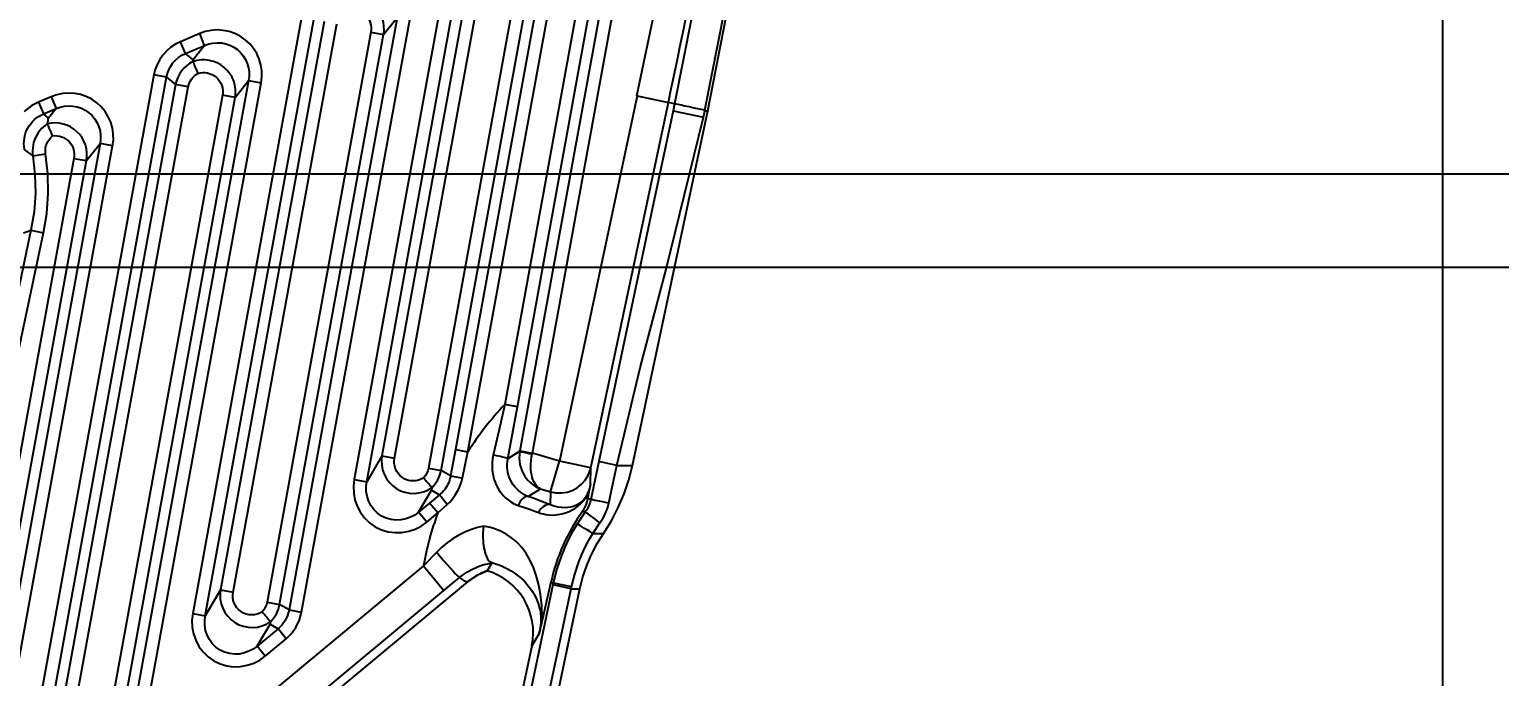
# Model space of a CAD drawing. Header units: millimetres. Extents: x 632 to 3922, y 1402 to 2001.
# Drawn here: x 3591.6 to 3614.6, y 1955.87 to 1965.99 of the extents above; entities that cross this region are included whole.
import ezdxf
from ezdxf.lldxf.tags import DXFTag

# ---------------------------------------------------------------- set-up
doc = ezdxf.new("R2010")
doc.units = ezdxf.units.MM
for name, color, linetype in [('7', 7, 'Continuous'), ('8', 8, 'Continuous'), ('CE', 1, 'CENTER'), ('DIM', 7, 'Continuous')]:
    doc.layers.add(name, color=color, linetype=linetype)
doc.styles.add('SY', font='romans.shx', dxfattribs={"width": 0.85, "height": 3, "bigfont": 'ghs.shx'})
tags = doc.linetypes.add('CENTER', pattern=[2, 1.25, -0.25, 0.25, -0.25]).pattern_tags.tags
tags[10:11] = [DXFTag(74, 4), DXFTag(75, 0), DXFTag(340, '0'), DXFTag(46, 1.0), DXFTag(50, 0.0), DXFTag(44, 0.0), DXFTag(45, 0.0)]
tags[8:9] = [DXFTag(74, 4), DXFTag(75, 0), DXFTag(340, '0'), DXFTag(46, 1.0), DXFTag(50, 0.0), DXFTag(44, 0.0), DXFTag(45, 0.0)]
tags[6:7] = [DXFTag(74, 4), DXFTag(75, 0), DXFTag(340, '0'), DXFTag(46, 1.0), DXFTag(50, 0.0), DXFTag(44, 0.0), DXFTag(45, 0.0)]
tags[4:5] = [DXFTag(74, 4), DXFTag(75, 0), DXFTag(340, '0'), DXFTag(46, 1.0), DXFTag(50, 0.0), DXFTag(44, 0.0), DXFTag(45, 0.0)]
doc.dimstyles.new('BaseStyle', dxfattribs={"dimtxt": 3, "dimasz": 2, "dimexe": 0.6, "dimexo": 0, "dimgap": 1, "dimtad": 1, "dimdsep": 46, "dimtxsty": 'SY', "dimcen": 0, "dimclrd": 3, "dimclre": 3, "dimclrt": 7, "dimaunit": 1, "dimazin": 0, "dimtfac": 1, "dimtmove": 0, "dimatfit": 3, "dimfxl": 1, "dimtolj": 1, "dimtzin": 0, "dimarcsym": 0})

# ---------------------------------------------------------------- blocks, each defined once
blk = doc.blocks.new('*D810')
at = {"layer": 'Defpoints', "color": 0}
for p in [(3613.708, 1963.728), (3613.708, 1963.728), (3634.708, 1963.728)]:
    blk.add_point(p, dxfattribs=at)
at = {"layer": 'DIM', "color": 3, "lineweight": -2}
blk.add_line((3613.708, 1963.728), (3643.702, 1963.728), dxfattribs=at)
at = {"layer": 'DIM', "color": 7, "insert": (3639.705, 1966.645), "char_height": 3, "attachment_point": 5, "style": 'SY', "bg_fill": 3, "box_fill_scale": 1.1, "bg_fill_color": 256, "bg_fill_true_color": 13158600, "bg_fill_transparency": 0}
blk.add_mtext('\\A1;{\\H0.8333x;\\C2;[\\H1.2x;0.0\\H0.8333x;]}', dxfattribs=at)
blk = doc.blocks.new('*D811')
at = {"layer": 'Defpoints', "color": 0}
for p in [(3613.708, 1963.728), (3584.708, 1962.272), (3634.708, 1956.728)]:
    blk.add_point(p, dxfattribs=at)
at = {"layer": 'DIM', "color": 3, "lineweight": -2}
for p, q in [((3584.708, 1962.272), (3626.708, 1962.272)), ((3626.708, 1962.272), (3630.708, 1956.728)), ((3630.708, 1956.728), (3643.115, 1956.728))]:
    blk.add_line(p, q, dxfattribs=at)
at = {"layer": 'DIM', "color": 7, "insert": (3639.411, 1959.228), "char_height": 3, "attachment_point": 5, "style": 'SY', "bg_fill": 3, "box_fill_scale": 1.1, "bg_fill_color": 256, "bg_fill_true_color": 13158600, "bg_fill_transparency": 0}
blk.add_mtext('\\A1;1.46', dxfattribs=at)
blk = doc.blocks.new('*D812')
at = {"layer": 'Defpoints', "color": 0}
for p in [(3546.708, 1996.228), (3634.708, 1996.228), (3613.708, 1963.728)]:
    blk.add_point(p, dxfattribs=at)
at = {"layer": 'DIM', "color": 3, "lineweight": -2}
blk.add_line((3546.708, 1996.228), (3643.479, 1996.228), dxfattribs=at)
at = {"layer": 'DIM', "color": 7, "insert": (3639.594, 1998.728), "char_height": 3, "attachment_point": 5, "style": 'SY', "bg_fill": 3, "box_fill_scale": 1.1, "bg_fill_color": 256, "bg_fill_true_color": 13158600, "bg_fill_transparency": 0}
blk.add_mtext('\\A1;32.5', dxfattribs=at)
blk = doc.blocks.new('*D813')
at = {"layer": 'Defpoints', "color": 0}
for p in [(3613.708, 1992.728), (3634.708, 1989.228), (3613.708, 1963.728)]:
    blk.add_point(p, dxfattribs=at)
at = {"layer": 'DIM', "color": 3, "lineweight": -2}
for p, q in [((3613.708, 1992.728), (3626.708, 1992.728)), ((3626.708, 1992.728), (3630.708, 1989.228)), ((3630.708, 1989.228), (3639.715, 1989.228))]:
    blk.add_line(p, q, dxfattribs=at)
at = {"layer": 'DIM', "color": 7, "insert": (3637.711, 1991.728), "char_height": 3, "attachment_point": 5, "style": 'SY', "bg_fill": 3, "box_fill_scale": 1.1, "bg_fill_color": 256, "bg_fill_true_color": 13158600, "bg_fill_transparency": 0}
blk.add_mtext('\\A1;29', dxfattribs=at)
blk = doc.blocks.new('*D814')
at = {"layer": 'Defpoints', "color": 0}
for p in [(3613.708, 1963.728), (3546.708, 1931.228), (3634.708, 1931.228)]:
    blk.add_point(p, dxfattribs=at)
at = {"layer": 'DIM', "color": 3, "lineweight": -2}
blk.add_line((3546.708, 1931.228), (3643.479, 1931.228), dxfattribs=at)
at = {"layer": 'DIM', "color": 7, "insert": (3639.594, 1933.728), "char_height": 3, "attachment_point": 5, "style": 'SY', "bg_fill": 3, "box_fill_scale": 1.1, "bg_fill_color": 256, "bg_fill_true_color": 13158600, "bg_fill_transparency": 0}
blk.add_mtext('\\A1;32.5', dxfattribs=at)
blk = doc.blocks.new('*D815')
at = {"layer": 'Defpoints', "color": 0}
for p in [(3613.708, 1963.728), (3634.708, 1938.228), (3613.708, 1934.728)]:
    blk.add_point(p, dxfattribs=at)
at = {"layer": 'DIM', "color": 3, "lineweight": -2}
for p, q in [((3626.708, 1934.728), (3630.708, 1938.228)), ((3630.708, 1938.228), (3639.715, 1938.228)), ((3613.708, 1934.728), (3626.708, 1934.728))]:
    blk.add_line(p, q, dxfattribs=at)
at = {"layer": 'DIM', "color": 7, "insert": (3637.711, 1940.728), "char_height": 3, "attachment_point": 5, "style": 'SY', "bg_fill": 3, "box_fill_scale": 1.1, "bg_fill_color": 256, "bg_fill_true_color": 13158600, "bg_fill_transparency": 0}
blk.add_mtext('\\A1;29', dxfattribs=at)

msp = doc.modelspace()

# ---------------------------------------------------------------- linework, layer by layer
at = {"layer": '7'}
for p, q in [((3613.708, 1985.016), (3613.708, 1943.576)), ((3601.037, 1959.172), (3601.323, 1960.518)), ((3598.838, 1957.647), (3598.764, 1957.523)), ((3598.457, 1957.349), (3593.37, 1953.129)), ((3599.879, 1955.655), (3600.216, 1957.243)), ((3599.462, 1956.351), (3599.208, 1955.153))]:
    msp.add_line(p, q, dxfattribs=at)
for points in [[(3602.215, 1964.713, 0), (3603.441, 1970.998, 0), (3604.456, 1977.321, 0), (3605.259, 1983.674, 0)], [(3594.161, 1965.483, 0), (3594.162, 1965.491, 0), (3594.163, 1965.499, 0), (3594.164, 1965.506, 0), (3594.165, 1965.512, 0)], [(3594.161, 1965.482, 0), (3594.161, 1965.483, 0)], [(3594.161, 1965.482, 0), (3594.161, 1965.48, 0), (3594.163, 1965.477, 0), (3594.165, 1965.472, 0), (3594.167, 1965.466, 0), (3594.17, 1965.459, 0), (3594.174, 1965.451, 0), (3594.178, 1965.442, 0), (3594.182, 1965.431, 0), (3594.187, 1965.42, 0), (3594.192, 1965.408, 0), (3594.198, 1965.395, 0), (3594.204, 1965.381, 0), (3594.21, 1965.367, 0), (3594.216, 1965.352, 0), (3594.222, 1965.337, 0), (3594.229, 1965.322, 0), (3594.233, 1965.313, 0), (3594.236, 1965.304, 0), (3594.239, 1965.298, 0)], [(3601.323, 1960.518, 0), (3602.215, 1964.713, 0)], [(3591.886, 1964.511, 0), (3591.901, 1964.598, 0), (3591.901, 1964.599, 0)], [(3591.966, 1964.323, 0), (3591.965, 1964.327, 0), (3591.96, 1964.337, 0), (3591.956, 1964.347, 0), (3591.949, 1964.363, 0), (3591.943, 1964.378, 0), (3591.937, 1964.393, 0), (3591.93, 1964.408, 0), (3591.925, 1964.421, 0), (3591.919, 1964.434, 0), (3591.914, 1964.447, 0), (3591.909, 1964.458, 0), (3591.905, 1964.468, 0), (3591.9, 1964.478, 0), (3591.897, 1964.486, 0), (3591.894, 1964.494, 0), (3591.891, 1964.5, 0), (3591.889, 1964.505, 0), (3591.888, 1964.508, 0), (3591.886, 1964.511, 0)], [(3591.886, 1964.511, 0), (3591.886, 1964.511, 0)], [(3600.585, 1958.109, 0), (3600.707, 1958.306, 0), (3600.815, 1958.512, 0), (3600.906, 1958.726, 0), (3600.98, 1958.947, 0), (3601.037, 1959.172, 0)], [(3597.77, 1958.978, 0), (3597.774, 1958.973, 0), (3597.78, 1958.966, 0), (3597.786, 1958.959, 0), (3597.796, 1958.946, 0), (3597.807, 1958.934, 0), (3597.817, 1958.921, 0), (3597.827, 1958.909, 0), (3597.837, 1958.898, 0), (3597.846, 1958.887, 0), (3597.854, 1958.877, 0), (3597.862, 1958.867, 0), (3597.869, 1958.859, 0), (3597.876, 1958.851, 0), (3597.882, 1958.844, 0), (3597.887, 1958.838, 0), (3597.891, 1958.833, 0), (3597.894, 1958.829, 0), (3597.897, 1958.825, 0), (3597.899, 1958.824, 0)], [(3597.899, 1958.823, 0), (3597.897, 1958.812, 0), (3597.896, 1958.802, 0), (3597.895, 1958.793, 0), (3597.893, 1958.785, 0)], [(3597.899, 1958.824, 0), (3597.899, 1958.823, 0), (3597.899, 1958.823, 0)], [(3600.381, 1958.883, 0), (3600.369, 1958.828, 0), (3600.35, 1958.771, 0), (3600.343, 1958.753, 0), (3600.335, 1958.735, 0), (3600.326, 1958.715, 0), (3600.32, 1958.705, 0), (3600.314, 1958.694, 0), (3600.309, 1958.686, 0), (3600.304, 1958.677, 0), (3600.301, 1958.672, 0), (3600.298, 1958.668, 0), (3600.295, 1958.663, 0), (3600.291, 1958.658, 0), (3600.288, 1958.653, 0), (3600.284, 1958.648, 0), (3600.28, 1958.643, 0), (3600.278, 1958.641, 0), (3600.276, 1958.638, 0), (3600.272, 1958.634, 0), (3600.268, 1958.629, 0), (3600.265, 1958.626, 0), (3600.263, 1958.623, 0), (3600.26, 1958.621, 0), (3600.257, 1958.618, 0), (3600.254, 1958.615, 0), (3600.252, 1958.612, 0), (3600.246, 1958.607, 0), (3600.244, 1958.605, 0), (3600.237, 1958.599, 0), (3600.231, 1958.594, 0), (3600.225, 1958.589, 0), (3600.219, 1958.584, 0), (3600.207, 1958.575, 0), (3600.196, 1958.568, 0), (3600.173, 1958.555, 0), (3600.151, 1958.544, 0), (3600.11, 1958.529, 0), (3600.069, 1958.518, 0), (3599.985, 1958.509, 0), (3599.93, 1958.511, 0), (3599.872, 1958.519, 0), (3599.812, 1958.534, 0), (3599.75, 1958.557, 0)], [(3600.341, 1958.655, 0), (3600.348, 1958.695, 0), (3600.356, 1958.74, 0)], [(3600.356, 1958.74, 0), (3600.359, 1958.757, 0), (3600.362, 1958.773, 0), (3600.368, 1958.803, 0), (3600.38, 1958.879, 0), (3600.381, 1958.883, 0)], [(3600.262, 1958.46, 0), (3600.264, 1958.463, 0), (3600.312, 1958.553, 0), (3600.329, 1958.603, 0), (3600.341, 1958.655, 0)], [(3598.705, 1958.222, 0), (3598.705, 1958.213, 0), (3598.702, 1958.183, 0), (3598.7, 1958.152, 0), (3598.699, 1958.121, 0), (3598.698, 1958.079, 0), (3598.699, 1958.037, 0), (3598.701, 1957.996, 0), (3598.704, 1957.956, 0), (3598.708, 1957.918, 0), (3598.714, 1957.882, 0), (3598.721, 1957.847, 0), (3598.728, 1957.815, 0), (3598.737, 1957.785, 0), (3598.747, 1957.758, 0), (3598.758, 1957.733, 0), (3598.769, 1957.711, 0), (3598.78, 1957.695, 0), (3598.791, 1957.681, 0), (3598.802, 1957.67, 0), (3598.814, 1957.661, 0), (3598.826, 1957.654, 0)], [(3600.216, 1957.243, 0), (3600.263, 1957.427, 0), (3600.323, 1957.606, 0), (3600.397, 1957.78, 0), (3600.485, 1957.948, 0), (3600.585, 1958.109, 0)], [(3598.838, 1957.647, 0), (3598.838, 1957.648, 0), (3598.837, 1957.649, 0), (3598.836, 1957.65, 0), (3598.834, 1957.65, 0), (3598.832, 1957.652, 0), (3598.829, 1957.653, 0), (3598.826, 1957.654, 0)], [(3598.457, 1957.349, 0), (3598.525, 1957.4, 0)], [(3598.525, 1957.4, 0), (3598.524, 1957.399, 0), (3598.457, 1957.349, 0)], [(3598.457, 1957.349, 0), (3598.457, 1957.349, 0)], [(3598.525, 1957.4, 0), (3598.527, 1957.401, 0), (3598.601, 1957.448, 0), (3598.64, 1957.469, 0), (3598.68, 1957.489, 0), (3598.722, 1957.507, 0), (3598.764, 1957.523, 0)], [(3598.764, 1957.523, 0), (3598.72, 1957.506, 0), (3598.677, 1957.487, 0), (3598.635, 1957.467, 0), (3598.593, 1957.444, 0), (3598.525, 1957.4, 0)], [(3599.623, 1956.732, 0), (3599.76, 1957.332, 0), (3599.761, 1957.34, 0)], [(3595.373, 1956.729, 0), (3595.372, 1956.73, 0), (3595.369, 1956.733, 0), (3595.366, 1956.737, 0), (3595.362, 1956.743, 0), (3595.357, 1956.749, 0), (3595.351, 1956.756, 0), (3595.344, 1956.763, 0), (3595.337, 1956.772, 0), (3595.329, 1956.782, 0), (3595.321, 1956.792, 0), (3595.312, 1956.803, 0), (3595.302, 1956.814, 0), (3595.292, 1956.826, 0), (3595.282, 1956.838, 0), (3595.271, 1956.851, 0), (3595.26, 1956.864, 0), (3595.255, 1956.871, 0), (3595.249, 1956.879, 0), (3595.245, 1956.883, 0)], [(3595.373, 1956.728, 0), (3595.372, 1956.717, 0), (3595.37, 1956.707, 0), (3595.369, 1956.698, 0), (3595.368, 1956.69, 0)], [(3595.373, 1956.729, 0), (3595.373, 1956.728, 0), (3595.373, 1956.728, 0)], [(3599.578, 1956.545, 0), (3599.579, 1956.549, 0), (3599.587, 1956.579, 0), (3599.595, 1956.612, 0), (3599.601, 1956.636, 0), (3599.607, 1956.663, 0), (3599.612, 1956.684, 0), (3599.617, 1956.707, 0), (3599.623, 1956.732, 0)]]:
    msp.add_polyline3d(points, dxfattribs=at)
msp.add_arc((3598.48, 1956.56), 1.004, 348, 73.5901, dxfattribs=at)
at = {"layer": '8'}
for p, q in [((3600.52, 1968.233), (3599.041, 1960.123)), ((3599.237, 1960.088), (3600.717, 1968.197)), ((3600.856, 1968.057), (3599.276, 1959.399)), ((3599.473, 1959.363), (3601.052, 1968.021)), ((3598.197, 1967.247), (3596.683, 1958.951)), ((3596.88, 1958.915), (3598.394, 1967.211)), ((3598.537, 1967.097), (3597.118, 1959.322)), ((3597.315, 1959.286), (3598.734, 1967.061)), ((3599.679, 1967.159), (3598.267, 1959.42)), ((3598.463, 1959.384), (3599.876, 1967.123)), ((3599.27, 1966.93), (3597.846, 1959.129)), ((3598.043, 1959.093), (3599.467, 1966.894)), ((3595.874, 1966.261), (3594.158, 1956.856)), ((3594.355, 1956.82), (3596.071, 1966.225)), ((3596.214, 1966.11), (3594.593, 1957.227)), ((3594.79, 1957.191), (3596.411, 1966.075)), ((3597.356, 1966.173), (3595.666, 1956.911)), ((3595.862, 1956.875), (3597.552, 1966.137)), ((3597.143, 1965.908), (3597.356, 1966.173)), ((3594.267, 1965.921), (3593.966, 1965.793)), ((3594.345, 1965.737), (3594.267, 1965.921)), ((3596.947, 1965.944), (3595.321, 1957.034)), ((3595.518, 1956.998), (3597.143, 1965.908)), ((3596.947, 1965.944), (3597.143, 1965.908)), ((3594.044, 1965.609), (3593.966, 1965.793)), ((3594.044, 1965.609), (3594.345, 1965.737)), ((3594.165, 1965.512), (3594.044, 1965.609)), ((3594.345, 1965.737), (3594.165, 1965.512)), ((3593.551, 1965.275), (3591.65, 1954.859)), ((3591.847, 1954.823), (3593.748, 1965.239)), ((3595.032, 1965.187), (3593.14, 1954.816)), ((3593.337, 1954.781), (3595.229, 1965.151)), ((3593.748, 1965.239), (3593.551, 1965.275)), ((3593.748, 1965.239), (3593.891, 1965.124)), ((3594.82, 1964.922), (3595.032, 1965.187)), ((3595.032, 1965.187), (3595.229, 1965.151)), ((3591.944, 1964.935), (3591.746, 1964.851)), ((3591.944, 1964.935), (3592.022, 1964.751)), ((3593.891, 1965.124), (3592.047, 1955.022)), ((3592.244, 1954.986), (3594.088, 1965.088)), ((3594.623, 1964.958), (3592.853, 1955.254)), ((3593.05, 1955.218), (3594.82, 1964.922)), ((3594.088, 1965.088), (3593.891, 1965.124)), ((3594.82, 1964.922), (3594.623, 1964.958)), ((3601.108, 1964.948), (3599.894, 1959.239)), ((3601.108, 1964.948), (3601.599, 1964.844)), ((3591.746, 1964.851), (3591.824, 1964.667)), ((3591.824, 1964.667), (3592.022, 1964.751)), ((3592.022, 1964.751), (3591.901, 1964.599)), ((3600.385, 1959.135), (3601.599, 1964.844)), ((3601.696, 1964.823), (3601.599, 1964.844)), ((3601.672, 1964.714), (3602.146, 1964.613)), ((3602.146, 1964.613), (3602.167, 1964.713)), ((3592.709, 1964.201), (3590.902, 1954.298)), ((3591.099, 1954.262), (3592.906, 1964.165)), ((3591.658, 1964.009), (3591.856, 1964.04)), ((3592.497, 1963.936), (3592.709, 1964.201)), ((3592.906, 1964.165), (3592.709, 1964.201)), ((3592.3, 1963.971), (3590.547, 1954.363)), ((3590.744, 1954.327), (3592.497, 1963.936)), ((3592.3, 1963.971), (3592.497, 1963.936)), ((3591.628, 1962.847), (3590.79, 1958.905)), ((3591.511, 1962.808), (3591.628, 1962.847)), ((3591.628, 1962.847), (3591.824, 1962.805)), ((3590.987, 1958.863), (3591.824, 1962.805)), ((3599.237, 1960.088), (3599.041, 1960.123)), ((3598.267, 1959.42), (3598.463, 1959.384)), ((3599.276, 1959.399), (3599.473, 1959.363)), ((3597.118, 1959.322), (3596.88, 1958.915)), ((3597.118, 1959.322), (3597.315, 1959.286)), ((3599.274, 1959.392), (3599.086, 1959.276)), ((3599.894, 1959.239), (3599.473, 1959.363)), ((3599.753, 1958.76), (3599.894, 1959.239)), ((3600.385, 1959.135), (3599.894, 1959.239)), ((3600.795, 1959.172), (3600.511, 1959.232)), ((3596.683, 1958.951), (3596.88, 1958.915)), ((3597.846, 1959.129), (3598.043, 1959.093)), ((3598.192, 1959.006), (3598.043, 1959.093)), ((3600.381, 1958.883), (3600.385, 1959.135)), ((3597.692, 1958.44), (3597.893, 1958.785)), ((3597.893, 1958.785), (3598.019, 1958.711)), ((3599.404, 1958.686), (3599.598, 1958.805)), ((3599.598, 1958.805), (3599.753, 1958.76)), ((3599.753, 1958.76), (3599.75, 1958.557)), ((3597.863, 1958.582), (3597.692, 1958.44)), ((3597.991, 1958.428), (3597.863, 1958.582)), ((3597.819, 1958.286), (3597.692, 1958.44)), ((3597.819, 1958.286), (3597.991, 1958.428)), ((3597.767, 1957.6), (3592.993, 1953.64)), ((3597.767, 1957.6), (3598.087, 1957.214)), ((3599.799, 1957.332), (3599.761, 1957.34)), ((3593.313, 1953.254), (3598.087, 1957.214)), ((3594.593, 1957.227), (3594.355, 1956.82)), ((3594.593, 1957.227), (3594.79, 1957.191)), ((3599.793, 1957.303), (3599.456, 1955.716)), ((3599.74, 1955.655), (3600.077, 1957.243)), ((3600.077, 1957.243), (3599.793, 1957.303)), ((3595.321, 1957.034), (3595.518, 1956.998)), ((3595.666, 1956.911), (3595.518, 1956.998)), ((3595.666, 1956.911), (3595.862, 1956.875)), ((3594.158, 1956.856), (3594.355, 1956.82)), ((3595.166, 1956.345), (3595.368, 1956.69)), ((3595.368, 1956.69), (3595.493, 1956.616)), ((3595.493, 1956.616), (3595.166, 1956.345)), ((3595.294, 1956.191), (3595.621, 1956.462)), ((3595.621, 1956.462), (3595.493, 1956.616)), ((3599.578, 1956.545), (3599.462, 1956.351)), ((3595.294, 1956.191), (3595.166, 1956.345))]:
    msp.add_line(p, q, dxfattribs=at)
for points in [[(3604.722, 1983.648, 0), (3604.224, 1979.528, 0), (3603.637, 1975.418, 0), (3602.741, 1970.109, 0), (3601.696, 1964.823, 0)], [(3602.169, 1964.723, 0), (3603.217, 1970.018, 0), (3604.115, 1975.344, 0), (3604.709, 1979.502, 0), (3605.212, 1983.674, 0)], [(3597.143, 1965.908, 0), (3597.151, 1965.972, 0), (3597.149, 1966.038, 0), (3597.14, 1966.102, 0), (3597.122, 1966.165, 0), (3597.096, 1966.225, 0), (3597.062, 1966.281, 0), (3597.022, 1966.332, 0), (3596.975, 1966.378, 0), (3596.922, 1966.417, 0), (3596.865, 1966.448, 0), (3596.804, 1966.473, 0), (3596.741, 1966.489, 0), (3596.676, 1966.496, 0), (3596.611, 1966.495, 0), (3596.546, 1966.486, 0), (3596.484, 1966.469, 0)], [(3596.562, 1966.284, 0), (3596.599, 1966.293, 0), (3596.638, 1966.298, 0), (3596.676, 1966.297, 0), (3596.714, 1966.292, 0), (3596.752, 1966.282, 0), (3596.787, 1966.267, 0), (3596.821, 1966.247, 0), (3596.851, 1966.223, 0), (3596.879, 1966.196, 0), (3596.902, 1966.165, 0), (3596.921, 1966.131, 0), (3596.936, 1966.096, 0), (3596.946, 1966.058, 0), (3596.951, 1966.02, 0), (3596.951, 1965.982, 0), (3596.947, 1965.944, 0)], [(3595.229, 1965.151, 0), (3595.24, 1965.244, 0), (3595.238, 1965.338, 0), (3595.224, 1965.431, 0), (3595.198, 1965.522, 0), (3595.16, 1965.608, 0), (3595.11, 1965.689, 0), (3595.05, 1965.762, 0), (3594.98, 1965.826, 0), (3594.902, 1965.88, 0), (3594.818, 1965.923, 0), (3594.728, 1965.954, 0), (3594.635, 1965.972, 0), (3594.541, 1965.978, 0), (3594.447, 1965.971, 0), (3594.355, 1965.952, 0), (3594.267, 1965.921, 0)], [(3593.966, 1965.793, 0), (3593.889, 1965.755, 0), (3593.817, 1965.707, 0), (3593.751, 1965.651, 0), (3593.693, 1965.586, 0), (3593.643, 1965.516, 0), (3593.603, 1965.439, 0), (3593.572, 1965.359, 0), (3593.551, 1965.275, 0)], [(3593.748, 1965.239, 0), (3593.762, 1965.299, 0), (3593.785, 1965.356, 0), (3593.814, 1965.411, 0), (3593.849, 1965.462, 0), (3593.891, 1965.507, 0), (3593.938, 1965.548, 0), (3593.989, 1965.582, 0), (3594.044, 1965.609, 0)], [(3594.345, 1965.737, 0), (3594.408, 1965.759, 0), (3594.473, 1965.774, 0), (3594.541, 1965.779, 0), (3594.608, 1965.776, 0), (3594.675, 1965.763, 0), (3594.739, 1965.741, 0), (3594.8, 1965.71, 0), (3594.857, 1965.672, 0), (3594.907, 1965.625, 0), (3594.95, 1965.572, 0), (3594.985, 1965.514, 0), (3595.012, 1965.452, 0), (3595.031, 1965.387, 0), (3595.04, 1965.32, 0), (3595.041, 1965.253, 0), (3595.032, 1965.187, 0)], [(3594.161, 1965.483, 0), (3594.11, 1965.454, 0), (3594.063, 1965.419, 0), (3594.021, 1965.38, 0), (3593.983, 1965.335, 0), (3593.951, 1965.287, 0), (3593.925, 1965.235, 0), (3593.905, 1965.181, 0), (3593.891, 1965.124, 0)], [(3594.82, 1964.922, 0), (3594.827, 1964.986, 0), (3594.826, 1965.051, 0), (3594.817, 1965.116, 0), (3594.799, 1965.179, 0), (3594.773, 1965.239, 0), (3594.739, 1965.295, 0), (3594.698, 1965.346, 0), (3594.652, 1965.391, 0), (3594.599, 1965.431, 0), (3594.542, 1965.462, 0), (3594.481, 1965.486, 0), (3594.418, 1965.502, 0), (3594.353, 1965.51, 0), (3594.288, 1965.509, 0), (3594.223, 1965.5, 0), (3594.161, 1965.482, 0)], [(3594.088, 1965.088, 0), (3594.095, 1965.121, 0), (3594.107, 1965.152, 0), (3594.121, 1965.182, 0), (3594.139, 1965.21, 0), (3594.161, 1965.236, 0), (3594.184, 1965.26, 0), (3594.211, 1965.28, 0), (3594.239, 1965.298, 0)], [(3594.239, 1965.298, 0), (3594.276, 1965.307, 0), (3594.314, 1965.312, 0), (3594.353, 1965.311, 0), (3594.391, 1965.306, 0), (3594.428, 1965.295, 0), (3594.464, 1965.28, 0), (3594.498, 1965.261, 0), (3594.528, 1965.237, 0), (3594.555, 1965.21, 0), (3594.579, 1965.179, 0), (3594.598, 1965.145, 0), (3594.613, 1965.109, 0), (3594.623, 1965.072, 0), (3594.628, 1965.034, 0), (3594.628, 1964.996, 0), (3594.623, 1964.958, 0)], [(3592.906, 1964.165, 0), (3592.917, 1964.258, 0), (3592.915, 1964.352, 0), (3592.901, 1964.445, 0), (3592.875, 1964.536, 0), (3592.837, 1964.622, 0), (3592.787, 1964.702, 0), (3592.727, 1964.775, 0), (3592.657, 1964.84, 0), (3592.579, 1964.894, 0), (3592.494, 1964.937, 0), (3592.405, 1964.967, 0), (3592.312, 1964.986, 0), (3592.218, 1964.992, 0), (3592.124, 1964.985, 0), (3592.032, 1964.966, 0), (3591.944, 1964.935, 0)], [(3591.746, 1964.851, 0), (3591.693, 1964.826, 0), (3591.643, 1964.797, 0), (3591.594, 1964.763, 0), (3591.548, 1964.724, 0), (3591.52, 1964.697, 0)], [(3592.022, 1964.751, 0), (3592.085, 1964.773, 0), (3592.15, 1964.787, 0), (3592.217, 1964.793, 0), (3592.285, 1964.789, 0), (3592.352, 1964.777, 0), (3592.416, 1964.755, 0), (3592.477, 1964.724, 0), (3592.533, 1964.685, 0), (3592.584, 1964.639, 0), (3592.627, 1964.586, 0), (3592.662, 1964.528, 0), (3592.689, 1964.466, 0), (3592.708, 1964.401, 0), (3592.717, 1964.334, 0), (3592.717, 1964.267, 0), (3592.709, 1964.201, 0)], [(3601.672, 1964.714, 0), (3601.347, 1963.179, 0), (3601.022, 1961.644, 0), (3600.511, 1959.232, 0)], [(3601.696, 1964.823, 0), (3601.672, 1964.714, 0)], [(3602.169, 1964.723, 0), (3602.084, 1964.741, 0), (3602.002, 1964.758, 0), (3601.926, 1964.774, 0), (3601.858, 1964.789, 0), (3601.799, 1964.801, 0), (3601.753, 1964.811, 0), (3601.719, 1964.818, 0), (3601.7, 1964.822, 0), (3601.696, 1964.823, 0)], [(3602.167, 1964.713, 0), (3602.167, 1964.713, 0), (3602.169, 1964.723, 0)], [(3602.167, 1964.713, 0), (3602.215, 1964.713, 0)], [(3591.529, 1964.106, 0), (3591.527, 1964.116, 0), (3591.522, 1964.158, 0), (3591.519, 1964.199, 0), (3591.52, 1964.242, 0), (3591.525, 1964.285, 0), (3591.533, 1964.325, 0), (3591.545, 1964.365, 0), (3591.56, 1964.405, 0), (3591.579, 1964.444, 0), (3591.6, 1964.48, 0), (3591.624, 1964.513, 0), (3591.652, 1964.546, 0), (3591.682, 1964.576, 0), (3591.714, 1964.603, 0), (3591.748, 1964.627, 0), (3591.785, 1964.648, 0), (3591.824, 1964.667, 0)], [(3591.886, 1964.511, 0), (3591.855, 1964.49, 0), (3591.825, 1964.465, 0), (3591.794, 1964.437, 0), (3591.766, 1964.405, 0), (3591.741, 1964.371, 0), (3591.718, 1964.335, 0), (3591.699, 1964.298, 0), (3591.683, 1964.259, 0), (3591.67, 1964.218, 0), (3591.661, 1964.177, 0), (3591.655, 1964.135, 0), (3591.652, 1964.093, 0), (3591.654, 1964.051, 0), (3591.658, 1964.009, 0)], [(3591.901, 1964.599, 0), (3591.824, 1964.667, 0)], [(3592.497, 1963.936, 0), (3592.504, 1963.997, 0), (3592.504, 1964.059, 0), (3592.495, 1964.12, 0), (3592.48, 1964.18, 0), (3592.457, 1964.238, 0), (3592.427, 1964.292, 0), (3592.39, 1964.343, 0), (3592.348, 1964.388, 0), (3592.3, 1964.428, 0), (3592.247, 1964.462, 0), (3592.191, 1964.488, 0), (3592.132, 1964.508, 0), (3592.071, 1964.52, 0), (3592.009, 1964.525, 0), (3591.947, 1964.521, 0), (3591.886, 1964.511, 0)], [(3600.795, 1959.172, 0), (3601.157, 1960.699, 0), (3601.557, 1962.218, 0), (3602.146, 1964.613, 0)], [(3591.856, 1964.04, 0), (3591.853, 1964.065, 0), (3591.853, 1964.091, 0), (3591.854, 1964.116, 0), (3591.857, 1964.141, 0), (3591.863, 1964.166, 0), (3591.871, 1964.19, 0), (3591.88, 1964.214, 0), (3591.892, 1964.237, 0), (3591.905, 1964.258, 0), (3591.921, 1964.278, 0), (3591.938, 1964.297, 0), (3591.956, 1964.315, 0), (3591.966, 1964.323, 0)], [(3591.966, 1964.323, 0), (3592.001, 1964.326, 0), (3592.037, 1964.324, 0), (3592.072, 1964.319, 0), (3592.106, 1964.309, 0), (3592.138, 1964.296, 0), (3592.169, 1964.278, 0), (3592.198, 1964.257, 0), (3592.224, 1964.233, 0), (3592.247, 1964.206, 0), (3592.266, 1964.176, 0), (3592.282, 1964.144, 0), (3592.293, 1964.111, 0), (3592.301, 1964.076, 0), (3592.305, 1964.041, 0), (3592.305, 1964.006, 0), (3592.3, 1963.971, 0)], [(3591.529, 1964.106, 0), (3591.658, 1964.009, 0)], [(3591.658, 1964.009, 0), (3591.691, 1963.718, 0), (3591.697, 1963.426, 0), (3591.676, 1963.135, 0), (3591.628, 1962.847, 0)], [(3591.824, 1962.805, 0), (3591.875, 1963.111, 0), (3591.897, 1963.421, 0), (3591.891, 1963.732, 0), (3591.856, 1964.04, 0)], [(3599.041, 1960.123, 0), (3598.951, 1959.732, 0), (3598.86, 1959.332, 0)], [(3599.086, 1959.276, 0), (3599.237, 1960.088, 0)], [(3598.267, 1959.42, 0), (3598.192, 1959.006, 0)], [(3599.276, 1959.399, 0), (3599.274, 1959.392, 0)], [(3597.118, 1959.322, 0), (3597.111, 1959.249, 0), (3597.114, 1959.176, 0), (3597.128, 1959.103, 0), (3597.152, 1959.034, 0), (3597.187, 1958.968, 0), (3597.23, 1958.909, 0), (3597.282, 1958.856, 0), (3597.342, 1958.812, 0), (3597.407, 1958.776, 0), (3597.477, 1958.751, 0), (3597.549, 1958.737, 0), (3597.623, 1958.733, 0), (3597.696, 1958.74, 0), (3597.768, 1958.758, 0), (3597.836, 1958.786, 0), (3597.899, 1958.824, 0)], [(3597.77, 1958.978, 0), (3597.732, 1958.957, 0), (3597.692, 1958.942, 0), (3597.649, 1958.932, 0), (3597.606, 1958.929, 0), (3597.562, 1958.932, 0), (3597.519, 1958.942, 0), (3597.478, 1958.958, 0), (3597.44, 1958.98, 0), (3597.405, 1959.007, 0), (3597.375, 1959.04, 0), (3597.351, 1959.076, 0), (3597.332, 1959.115, 0), (3597.318, 1959.157, 0), (3597.311, 1959.2, 0), (3597.31, 1959.243, 0), (3597.315, 1959.286, 0)], [(3598.377, 1958.976, 0), (3598.463, 1959.384, 0)], [(3598.86, 1959.332, 0), (3598.849, 1959.275, 0), (3598.843, 1959.217, 0), (3598.841, 1959.157, 0), (3598.844, 1959.097, 0), (3598.851, 1959.041, 0), (3598.863, 1958.986, 0), (3598.875, 1958.945, 0), (3598.887, 1958.911, 0), (3598.9, 1958.878, 0), (3598.914, 1958.848, 0), (3598.93, 1958.819, 0), (3598.954, 1958.779, 0), (3598.982, 1958.741, 0), (3598.998, 1958.72, 0), (3599.016, 1958.7, 0), (3599.053, 1958.664, 0), (3599.092, 1958.631, 0), (3599.134, 1958.602, 0), (3599.178, 1958.577, 0), (3599.214, 1958.56, 0), (3599.25, 1958.547, 0)], [(3599.086, 1959.276, 0), (3599.081, 1959.279, 0), (3599.069, 1959.284, 0), (3599.053, 1959.29, 0), (3599.031, 1959.296, 0), (3599.005, 1959.302, 0), (3598.975, 1959.309, 0), (3598.943, 1959.316, 0), (3598.909, 1959.323, 0), (3598.875, 1959.329, 0), (3598.86, 1959.332, 0)], [(3599.404, 1958.686, 0), (3599.376, 1958.698, 0), (3599.349, 1958.711, 0), (3599.316, 1958.731, 0), (3599.285, 1958.753, 0), (3599.253, 1958.778, 0), (3599.223, 1958.808, 0), (3599.197, 1958.837, 0), (3599.173, 1958.869, 0), (3599.15, 1958.904, 0), (3599.13, 1958.942, 0), (3599.114, 1958.979, 0), (3599.1, 1959.019, 0), (3599.089, 1959.061, 0), (3599.081, 1959.104, 0), (3599.077, 1959.146, 0), (3599.077, 1959.188, 0), (3599.08, 1959.232, 0), (3599.086, 1959.276, 0)], [(3599.274, 1959.392, 0), (3599.268, 1959.339, 0), (3599.266, 1959.287, 0), (3599.269, 1959.236, 0), (3599.277, 1959.186, 0), (3599.289, 1959.138, 0), (3599.306, 1959.092, 0), (3599.325, 1959.049, 0), (3599.348, 1959.009, 0), (3599.373, 1958.973, 0), (3599.4, 1958.939, 0), (3599.43, 1958.909, 0), (3599.461, 1958.882, 0), (3599.493, 1958.858, 0), (3599.527, 1958.837, 0), (3599.562, 1958.82, 0), (3599.598, 1958.805, 0)], [(3599.274, 1959.392, 0), (3599.28, 1959.39, 0), (3599.292, 1959.387, 0), (3599.309, 1959.383, 0), (3599.331, 1959.378, 0), (3599.357, 1959.373, 0), (3599.387, 1959.367, 0), (3599.419, 1959.36, 0), (3599.453, 1959.354, 0), (3599.47, 1959.351, 0)], [(3599.598, 1958.805, 0), (3599.577, 1958.817, 0), (3599.558, 1958.831, 0), (3599.54, 1958.848, 0), (3599.523, 1958.869, 0), (3599.508, 1958.893, 0), (3599.494, 1958.92, 0), (3599.481, 1958.95, 0), (3599.47, 1958.984, 0), (3599.461, 1959.021, 0), (3599.454, 1959.061, 0), (3599.449, 1959.104, 0), (3599.447, 1959.15, 0), (3599.448, 1959.198, 0), (3599.452, 1959.248, 0), (3599.46, 1959.299, 0), (3599.47, 1959.351, 0)], [(3599.47, 1959.351, 0), (3599.473, 1959.363, 0)], [(3600.511, 1959.232, 0), (3600.447, 1958.934, 0), (3600.384, 1958.636, 0)], [(3600.668, 1958.58, 0), (3600.731, 1958.876, 0), (3600.795, 1959.172, 0), (3600.795, 1959.172, 0)], [(3600.795, 1959.172, 0), (3601.037, 1959.172, 0)], [(3596.683, 1958.951, 0), (3596.672, 1958.845, 0), (3596.676, 1958.739, 0), (3596.696, 1958.634, 0), (3596.731, 1958.532, 0), (3596.781, 1958.437, 0), (3596.847, 1958.35, 0), (3596.925, 1958.275, 0), (3597.014, 1958.212, 0), (3597.112, 1958.165, 0), (3597.216, 1958.134, 0), (3597.323, 1958.12, 0), (3597.431, 1958.122, 0), (3597.537, 1958.141, 0), (3597.638, 1958.176, 0), (3597.733, 1958.224, 0), (3597.819, 1958.286, 0)], [(3597.846, 1959.129, 0), (3597.836, 1959.087, 0), (3597.819, 1959.048, 0), (3597.797, 1959.011, 0), (3597.77, 1958.978, 0)], [(3597.899, 1958.823, 0), (3597.95, 1958.881, 0), (3597.992, 1958.947, 0), (3598.023, 1959.018, 0), (3598.043, 1959.093, 0)], [(3598.192, 1959.006, 0), (3598.191, 1959.002, 0), (3598.181, 1958.962, 0), (3598.169, 1958.922, 0), (3598.158, 1958.896, 0), (3598.146, 1958.87, 0), (3598.133, 1958.845, 0), (3598.117, 1958.821, 0), (3598.101, 1958.797, 0), (3598.083, 1958.774, 0), (3598.063, 1958.752, 0), (3598.041, 1958.731, 0), (3598.019, 1958.711, 0)], [(3598.138, 1958.56, 0), (3598.14, 1958.562, 0), (3598.183, 1958.604, 0), (3598.223, 1958.65, 0), (3598.259, 1958.699, 0), (3598.292, 1958.752, 0), (3598.319, 1958.804, 0), (3598.342, 1958.859, 0), (3598.362, 1958.917, 0), (3598.377, 1958.976, 0)], [(3598.192, 1959.006, 0), (3598.198, 1959.006, 0), (3598.21, 1959.004, 0), (3598.227, 1959.002, 0), (3598.249, 1958.998, 0), (3598.276, 1958.994, 0), (3598.305, 1958.989, 0), (3598.338, 1958.983, 0), (3598.372, 1958.977, 0), (3598.377, 1958.976, 0)], [(3599.753, 1958.76, 0), (3599.839, 1958.742, 0), (3599.926, 1958.74, 0), (3600.013, 1958.753, 0), (3600.095, 1958.781, 0), (3600.172, 1958.823, 0), (3600.241, 1958.877, 0), (3600.298, 1958.943, 0), (3600.344, 1959.017, 0), (3600.376, 1959.098, 0), (3600.385, 1959.135, 0)], [(3597.692, 1958.44, 0), (3597.631, 1958.396, 0), (3597.564, 1958.36, 0), (3597.492, 1958.334, 0), (3597.416, 1958.318, 0), (3597.338, 1958.315, 0), (3597.26, 1958.324, 0), (3597.184, 1958.346, 0), (3597.112, 1958.38, 0), (3597.047, 1958.426, 0), (3596.991, 1958.481, 0), (3596.945, 1958.545, 0), (3596.909, 1958.615, 0), (3596.885, 1958.688, 0), (3596.873, 1958.764, 0), (3596.871, 1958.84, 0), (3596.88, 1958.915, 0)], [(3598.019, 1958.711, 0), (3597.863, 1958.582, 0)], [(3598.138, 1958.56, 0), (3598.116, 1958.587, 0), (3598.095, 1958.613, 0), (3598.075, 1958.637, 0), (3598.058, 1958.659, 0), (3598.043, 1958.678, 0), (3598.032, 1958.693, 0), (3598.024, 1958.704, 0), (3598.019, 1958.71, 0), (3598.019, 1958.711, 0)], [(3599.568, 1958.435, 0), (3599.607, 1958.422, 0), (3599.645, 1958.412, 0), (3599.684, 1958.404, 0), (3599.723, 1958.399, 0), (3599.8, 1958.396, 0), (3599.876, 1958.402, 0), (3599.933, 1958.413, 0), (3599.99, 1958.429, 0), (3600.046, 1958.451, 0), (3600.102, 1958.48, 0), (3600.133, 1958.499, 0), (3600.165, 1958.521, 0), (3600.182, 1958.533, 0), (3600.199, 1958.547, 0), (3600.207, 1958.555, 0), (3600.216, 1958.563, 0), (3600.225, 1958.571, 0), (3600.234, 1958.58, 0), (3600.243, 1958.589, 0), (3600.252, 1958.598, 0), (3600.261, 1958.608, 0), (3600.27, 1958.618, 0), (3600.279, 1958.628, 0), (3600.288, 1958.639, 0), (3600.296, 1958.65, 0), (3600.304, 1958.661, 0), (3600.314, 1958.674, 0), (3600.323, 1958.687, 0), (3600.331, 1958.699, 0), (3600.34, 1958.712, 0), (3600.348, 1958.726, 0), (3600.356, 1958.74, 0)], [(3597.991, 1958.428, 0), (3598.138, 1958.56, 0)], [(3599.404, 1958.686, 0), (3599.384, 1958.686, 0), (3599.363, 1958.68, 0), (3599.342, 1958.669, 0), (3599.32, 1958.652, 0), (3599.3, 1958.631, 0), (3599.281, 1958.605, 0), (3599.264, 1958.576, 0), (3599.25, 1958.547, 0)], [(3599.25, 1958.547, 0), (3599.335, 1958.518, 0), (3599.415, 1958.49, 0), (3599.493, 1958.462, 0), (3599.568, 1958.435, 0)], [(3599.75, 1958.557, 0), (3599.67, 1958.588, 0), (3599.586, 1958.62, 0), (3599.497, 1958.653, 0), (3599.404, 1958.686, 0)], [(3599.75, 1958.557, 0), (3599.724, 1958.559, 0), (3599.698, 1958.555, 0), (3599.671, 1958.546, 0), (3599.646, 1958.531, 0), (3599.621, 1958.51, 0), (3599.599, 1958.486, 0), (3599.58, 1958.458, 0), (3599.568, 1958.435, 0)], [(3600.384, 1958.636, 0), (3600.374, 1958.595, 0), (3600.36, 1958.556, 0), (3600.343, 1958.517, 0), (3600.322, 1958.479, 0), (3600.31, 1958.461, 0), (3600.297, 1958.443, 0)], [(3600.384, 1958.636, 0), (3600.341, 1958.655, 0)], [(3600.668, 1958.58, 0), (3600.617, 1958.591, 0), (3600.568, 1958.601, 0), (3600.522, 1958.61, 0), (3600.481, 1958.619, 0), (3600.446, 1958.625, 0), (3600.418, 1958.631, 0), (3600.398, 1958.634, 0), (3600.387, 1958.636, 0), (3600.384, 1958.636, 0)], [(3600.529, 1958.274, 0), (3600.55, 1958.303, 0), (3600.569, 1958.332, 0), (3600.601, 1958.39, 0), (3600.628, 1958.45, 0), (3600.651, 1958.514, 0), (3600.668, 1958.58, 0)], [(3600.171, 1958.255, 0), (3600.101, 1958.137, 0), (3600.037, 1958.016, 0), (3599.979, 1957.892, 0), (3599.927, 1957.765, 0), (3599.855, 1957.552, 0), (3599.799, 1957.332, 0)], [(3600.297, 1958.443, 0), (3600.171, 1958.255, 0)], [(3600.416, 1958.108, 0), (3600.372, 1958.136, 0), (3600.329, 1958.162, 0), (3600.289, 1958.186, 0), (3600.254, 1958.207, 0), (3600.224, 1958.226, 0), (3600.2, 1958.24, 0), (3600.183, 1958.249, 0), (3600.173, 1958.255, 0), (3600.171, 1958.255, 0)], [(3600.262, 1958.46, 0), (3600.297, 1958.443, 0)], [(3600.529, 1958.274, 0), (3600.487, 1958.305, 0), (3600.447, 1958.334, 0), (3600.41, 1958.362, 0), (3600.376, 1958.386, 0), (3600.347, 1958.407, 0), (3600.325, 1958.423, 0), (3600.309, 1958.435, 0), (3600.299, 1958.441, 0), (3600.297, 1958.443, 0)], [(3600.416, 1958.108, 0), (3600.416, 1958.108, 0), (3600.529, 1958.274, 0)], [(3598.705, 1958.222, 0), (3598.659, 1958.212, 0), (3598.612, 1958.2, 0), (3598.565, 1958.186, 0), (3598.518, 1958.171, 0), (3598.423, 1958.133, 0), (3598.331, 1958.087, 0), (3598.323, 1958.082, 0), (3598.231, 1958.027, 0), (3598.142, 1957.964, 0), (3598.056, 1957.892, 0), (3597.975, 1957.815, 0)], [(3599.623, 1956.732, 0), (3599.623, 1956.768, 0), (3599.623, 1956.793, 0), (3599.623, 1956.818, 0), (3599.623, 1956.842, 0), (3599.622, 1956.867, 0), (3599.621, 1956.894, 0), (3599.62, 1956.921, 0), (3599.618, 1956.948, 0), (3599.617, 1956.974, 0), (3599.613, 1957.022, 0), (3599.608, 1957.069, 0), (3599.597, 1957.16, 0), (3599.583, 1957.241, 0), (3599.567, 1957.319, 0), (3599.533, 1957.449, 0), (3599.489, 1957.575, 0), (3599.438, 1957.686, 0), (3599.376, 1957.792, 0), (3599.339, 1957.845, 0), (3599.299, 1957.895, 0), (3599.254, 1957.944, 0), (3599.205, 1957.991, 0), (3599.144, 1958.041, 0), (3599.077, 1958.087, 0), (3599.04, 1958.109, 0), (3599.003, 1958.129, 0), (3598.963, 1958.147, 0), (3598.922, 1958.165, 0), (3598.871, 1958.183, 0), (3598.818, 1958.199, 0), (3598.762, 1958.212, 0), (3598.705, 1958.222, 0)], [(3600.083, 1957.272, 0), (3600.133, 1957.47, 0), (3600.198, 1957.663, 0), (3600.244, 1957.778, 0), (3600.296, 1957.891, 0), (3600.354, 1958.001, 0), (3600.416, 1958.108, 0), (3600.416, 1958.108, 0)], [(3600.416, 1958.108, 0), (3600.585, 1958.109, 0)], [(3597.975, 1957.815, 0), (3597.767, 1957.6, 0)], [(3597.975, 1957.815, 0), (3598.031, 1957.747, 0), (3598.086, 1957.682, 0), (3598.14, 1957.621, 0), (3598.189, 1957.565, 0), (3598.234, 1957.516, 0), (3598.271, 1957.476, 0), (3598.301, 1957.446, 0), (3598.322, 1957.427, 0), (3598.334, 1957.42, 0), (3598.334, 1957.42, 0)], [(3598.334, 1957.42, 0), (3598.393, 1957.466, 0), (3598.456, 1957.507, 0), (3598.523, 1957.545, 0), (3598.592, 1957.577, 0), (3598.652, 1957.601, 0), (3598.713, 1957.62, 0), (3598.776, 1957.635, 0), (3598.838, 1957.647, 0)], [(3598.826, 1957.654, 0), (3598.84, 1957.651, 0), (3598.897, 1957.635, 0), (3598.951, 1957.616, 0), (3599.019, 1957.588, 0), (3599.081, 1957.557, 0), (3599.14, 1957.524, 0), (3599.194, 1957.488, 0), (3599.276, 1957.426, 0), (3599.346, 1957.36, 0), (3599.407, 1957.291, 0), (3599.459, 1957.22, 0), (3599.503, 1957.147, 0), (3599.54, 1957.071, 0), (3599.573, 1956.98, 0), (3599.585, 1956.932, 0), (3599.591, 1956.906, 0), (3599.596, 1956.877, 0), (3599.598, 1956.863, 0), (3599.6, 1956.849, 0), (3599.601, 1956.834, 0), (3599.602, 1956.826, 0), (3599.603, 1956.817, 0), (3599.603, 1956.808, 0), (3599.604, 1956.798, 0), (3599.604, 1956.788, 0), (3599.605, 1956.783, 0), (3599.605, 1956.778, 0), (3599.605, 1956.77, 0), (3599.605, 1956.762, 0), (3599.605, 1956.757, 0), (3599.605, 1956.752, 0), (3599.605, 1956.748, 0), (3599.605, 1956.743, 0), (3599.605, 1956.737, 0), (3599.604, 1956.731, 0), (3599.604, 1956.724, 0), (3599.604, 1956.714, 0), (3599.603, 1956.705, 0), (3599.602, 1956.695, 0), (3599.601, 1956.685, 0), (3599.6, 1956.676, 0), (3599.599, 1956.666, 0), (3599.597, 1956.648, 0), (3599.595, 1956.631, 0), (3599.591, 1956.608, 0), (3599.587, 1956.586, 0), (3599.578, 1956.545, 0)], [(3598.087, 1957.214, 0), (3598.334, 1957.42, 0)], [(3598.334, 1957.42, 0), (3598.396, 1957.372, 0), (3598.457, 1957.349, 0)], [(3599.799, 1957.332, 0), (3599.793, 1957.303, 0)], [(3600.083, 1957.272, 0), (3600.032, 1957.283, 0), (3599.983, 1957.293, 0), (3599.937, 1957.303, 0), (3599.896, 1957.312, 0), (3599.861, 1957.319, 0), (3599.833, 1957.325, 0), (3599.813, 1957.329, 0), (3599.802, 1957.332, 0), (3599.799, 1957.332, 0)], [(3594.593, 1957.227, 0), (3594.586, 1957.154, 0), (3594.589, 1957.081, 0), (3594.603, 1957.008, 0), (3594.627, 1956.939, 0), (3594.661, 1956.874, 0), (3594.705, 1956.814, 0), (3594.757, 1956.761, 0), (3594.816, 1956.717, 0), (3594.881, 1956.681, 0), (3594.951, 1956.656, 0), (3595.024, 1956.642, 0), (3595.098, 1956.638, 0), (3595.171, 1956.645, 0), (3595.242, 1956.663, 0), (3595.31, 1956.691, 0), (3595.373, 1956.729, 0)], [(3595.245, 1956.883, 0), (3595.207, 1956.862, 0), (3595.166, 1956.847, 0), (3595.124, 1956.837, 0), (3595.08, 1956.834, 0), (3595.037, 1956.837, 0), (3594.994, 1956.847, 0), (3594.953, 1956.863, 0), (3594.914, 1956.885, 0), (3594.88, 1956.913, 0), (3594.85, 1956.945, 0), (3594.825, 1956.981, 0), (3594.806, 1957.02, 0), (3594.793, 1957.062, 0), (3594.786, 1957.105, 0), (3594.785, 1957.148, 0), (3594.79, 1957.191, 0)], [(3600.077, 1957.243, 0), (3600.077, 1957.243, 0), (3600.083, 1957.272, 0)], [(3600.077, 1957.243, 0), (3600.216, 1957.243, 0)], [(3595.321, 1957.034, 0), (3595.31, 1956.992, 0), (3595.294, 1956.953, 0), (3595.272, 1956.916, 0), (3595.245, 1956.883, 0)], [(3595.373, 1956.728, 0), (3595.425, 1956.786, 0), (3595.467, 1956.852, 0), (3595.498, 1956.923, 0), (3595.518, 1956.998, 0)], [(3595.666, 1956.911, 0), (3595.643, 1956.827, 0), (3595.605, 1956.749, 0), (3595.555, 1956.677, 0), (3595.493, 1956.616, 0)], [(3595.621, 1956.462, 0), (3595.707, 1956.548, 0), (3595.778, 1956.648, 0), (3595.83, 1956.758, 0), (3595.862, 1956.875, 0)], [(3594.158, 1956.856, 0), (3594.147, 1956.75, 0), (3594.15, 1956.644, 0), (3594.17, 1956.539, 0), (3594.205, 1956.437, 0), (3594.256, 1956.342, 0), (3594.321, 1956.255, 0), (3594.399, 1956.18, 0), (3594.488, 1956.117, 0), (3594.586, 1956.07, 0), (3594.69, 1956.039, 0), (3594.798, 1956.025, 0), (3594.906, 1956.027, 0), (3595.012, 1956.046, 0), (3595.113, 1956.081, 0), (3595.207, 1956.129, 0), (3595.294, 1956.191, 0)], [(3595.166, 1956.345, 0), (3595.105, 1956.301, 0), (3595.038, 1956.265, 0), (3594.966, 1956.239, 0), (3594.89, 1956.223, 0), (3594.812, 1956.22, 0), (3594.734, 1956.229, 0), (3594.658, 1956.251, 0), (3594.587, 1956.285, 0), (3594.522, 1956.331, 0), (3594.465, 1956.386, 0), (3594.419, 1956.45, 0), (3594.384, 1956.52, 0), (3594.36, 1956.593, 0), (3594.347, 1956.669, 0), (3594.346, 1956.745, 0), (3594.355, 1956.82, 0)]]:
    msp.add_polyline3d(points, dxfattribs=at)
for centre, radius, start, end in [((3415.181, 2004.468), 190.08, 348, 348.97435), ((3415.181, 2004.468), 190.582, 348, 348.8275), ((3602.623, 1956.732), 4.933, 136.5634, 147.4767), ((3602.623, 1956.732), 4.933, 159.8874, 169.865), ((3602.623, 1956.732), 2.925, 143.7982, 168)]:
    msp.add_arc(centre, radius, start, end, dxfattribs=at)
at = {"layer": 'CE'}
msp.add_line((3538.708, 1963.728), (3613.708, 1963.728), dxfattribs=at)

# ---------------------------------------------------------------- next in the draw order: dimensions: what is measured, and where the dimension line sits
at = {"layer": 'DIM'}
dim = msp.add_ordinate_dim(feature_location=(3613.708, 1963.728), offset=(21, 0), dtype=0, origin=(3613.708, 1963.728), text='{\\H0.8333x;\\C2;[\\H1.2x;0.0\\H0.8333x;]}', dimstyle='BaseStyle', override={"dimtfill": 1}, dxfattribs=at)
dim.commit()
dim.dimension.update_dxf_attribs({"geometry": '*D810', "text_midpoint": (3639.705, 1966.645)})

# ---------------------------------------------------------------- next in the draw order: dimensions: what is measured, and where the dimension line sits
dim = msp.add_ordinate_dim(feature_location=(3584.708, 1962.272), offset=(50, -5.543), dtype=0, origin=(3613.708, 1963.728), dimstyle='BaseStyle', override={"dimtfill": 1}, dxfattribs=at)
dim.commit()
dim.dimension.update_dxf_attribs({"geometry": '*D811', "text_midpoint": (3639.411, 1959.228)})

# ---------------------------------------------------------------- next in the draw order: dimensions: what is measured, and where the dimension line sits
dim = msp.add_ordinate_dim(feature_location=(3546.708, 1996.228), offset=(88, 0), dtype=0, origin=(3613.708, 1963.728), dimstyle='BaseStyle', override={"dimtfill": 1}, dxfattribs=at)
dim.commit()
dim.dimension.update_dxf_attribs({"geometry": '*D812', "text_midpoint": (3639.594, 1998.728)})

# ---------------------------------------------------------------- next in the draw order: dimensions: what is measured, and where the dimension line sits
dim = msp.add_ordinate_dim(feature_location=(3613.708, 1992.728), offset=(21, -3.5), dtype=0, origin=(3613.708, 1963.728), dimstyle='BaseStyle', override={"dimtfill": 1}, dxfattribs=at)
dim.commit()
dim.dimension.update_dxf_attribs({"geometry": '*D813', "text_midpoint": (3637.711, 1991.728)})

# ---------------------------------------------------------------- next in the draw order: dimensions: what is measured, and where the dimension line sits
dim = msp.add_ordinate_dim(feature_location=(3546.708, 1931.228), offset=(88, 0), dtype=0, origin=(3613.708, 1963.728), dimstyle='BaseStyle', override={"dimtfill": 1}, dxfattribs=at)
dim.commit()
dim.dimension.update_dxf_attribs({"geometry": '*D814', "text_midpoint": (3639.594, 1933.728)})

# ---------------------------------------------------------------- next in the draw order: dimensions: what is measured, and where the dimension line sits
dim = msp.add_ordinate_dim(feature_location=(3613.708, 1934.728), offset=(21, 3.5), dtype=0, origin=(3613.708, 1963.728), dimstyle='BaseStyle', override={"dimtfill": 1}, dxfattribs=at)
dim.commit()
dim.dimension.update_dxf_attribs({"geometry": '*D815', "text_midpoint": (3637.711, 1940.728)})

doc.saveas('drawing.dxf')
